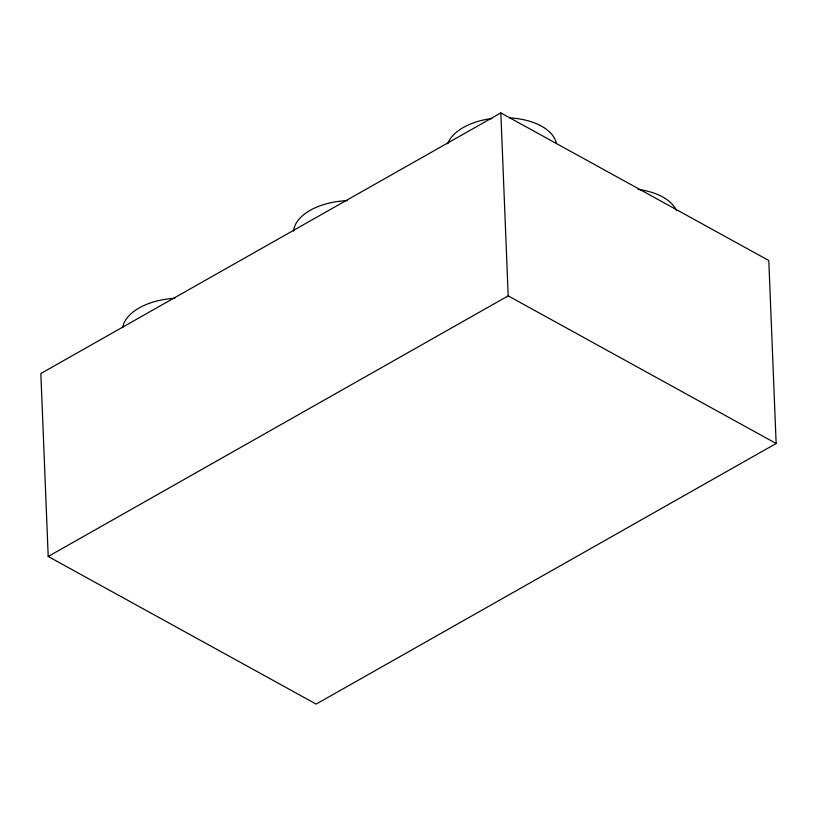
<?xml version="1.0" encoding="UTF-8"?>
<svg xmlns="http://www.w3.org/2000/svg" width="817" height="817" viewBox="0 0 817 817"><rect width="100%" height="100%" fill="white"/><g stroke="black" fill="none" stroke-linecap="round" stroke-linejoin="round"><path stroke-width="1.23" d="M500.841 112.909L40.85 373.512L48.203 556.479L316.159 704.091L776.15 443.488L768.797 260.521L500.841 112.909L508.194 295.866L776.15 443.488M48.203 556.479L508.194 295.866M122.642 327.658A55.158 30.76 -2.3 0 1 174.92 298.297M638.169 189.411A55.158 30.76 -2.3 0 1 676.445 210.5M293.517 231.201A55.158 30.76 -2.3 0 1 347.154 200.635M447.696 143.772A55.158 30.76 -2.3 0 1 491.854 118.526M509.828 117.883A55.158 30.76 -2.3 0 1 556.306 142.985"/></g></svg>
